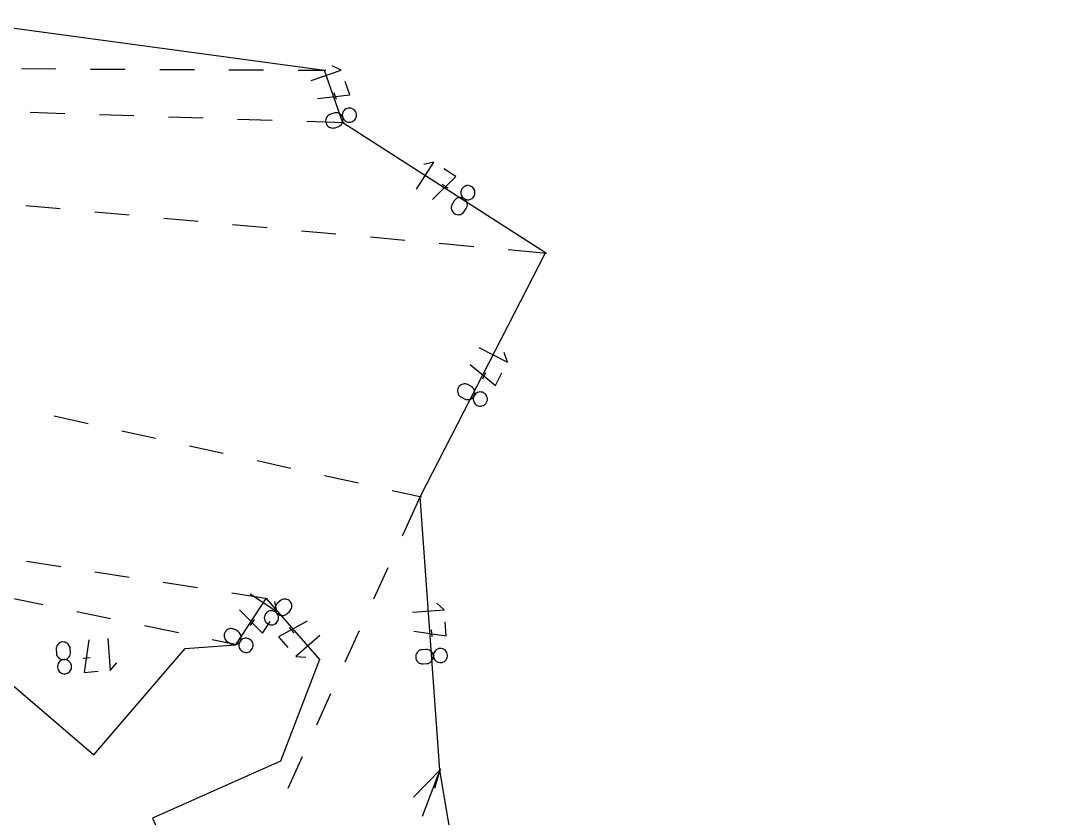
# Model space of a CAD drawing. Extents: x -2 to 214, y 3 to 282.
# Drawn here: x 58.3 to 75.07, y 115.07 to 127.85 of the extents above; entities that cross this region are included whole.
import ezdxf

# ---------------------------------------------------------------- set-up
doc = ezdxf.new("R2010")
doc.units = 0
doc.layers.add('Layer_1', color=7, linetype='CONTINUOUS')

msp = doc.modelspace()

# ---------------------------------------------------------------- linework, layer by layer
at = {"layer": 'Layer_1', "color": 5}
for points in [[(76.76636, 109.182261), (74.951431, 107.860766), (73.333243, 108.115345), (75.113155, 112.473431), (73.069944, 109.620722), (71.318815, 109.799897), (69.901145, 111.540743), (68.1603, 110.123077), (66.409171, 110.302253), (66.44145, 109.148768), (64.863574, 108.928244), (66.071009, 109.53941), (65.805134, 111.121661), (67.107625, 112.950277), (65.279005, 114.252764), (65.013134, 115.835012), (64.69816, 120.219574), (66.707028, 124.129561), (63.456555, 126.216478), (63.162543, 127.053715), (57.281356, 127.850206)], [(57.762926, 117.543493), (59.467277, 116.08215), (60.928617, 117.786497), (61.742112, 117.848939), (62.23, 118.590135), (63.086156, 117.612803), (62.458991, 115.982116), (60.407444, 115.070281), (61.319279, 113.01873)]]:
    msp.add_lwpolyline(points, dxfattribs=at)
at = {"layer": 'Layer_1', "color": 1}
for points in [[(58.857853, 127.076836), (58.303107, 127.079659)], [(59.967347, 127.070878), (59.4126, 127.0737)], [(61.07684, 127.064919), (60.522093, 127.067742)], [(62.186333, 127.058961), (61.631586, 127.061783)], [(63.184715, 127.053599), (62.741079, 127.056068)], [(62.94798, 126.892358), (63.430859, 127.061924), (63.285775, 127.13157)], [(63.049266, 126.603927), (63.569843, 126.66615), (63.494436, 126.880879)], [(63.354807, 126.590638), (63.317109, 126.697985)], [(58.999229, 126.362387), (58.444765, 126.380555)], [(60.10814, 126.32609), (59.553683, 126.344223)], [(63.257624, 126.353074), (63.257624, 126.353074), (63.238962, 126.344572), (63.222593, 126.333213), (63.208693, 126.319419), (63.197475, 126.303579), (63.189114, 126.286117), (63.183823, 126.267455), (63.181706, 126.247981), (63.183117, 126.22812), (63.188162, 126.208259), (63.188162, 126.208259), (63.196628, 126.189632), (63.207953, 126.173263), (63.221711, 126.159328), (63.237515, 126.148075), (63.254943, 126.139679), (63.273605, 126.134316), (63.293078, 126.1322), (63.312975, 126.133611), (63.332871, 126.138656), (63.386292, 126.157423), (63.386292, 126.157423), (63.404954, 126.165925), (63.421358, 126.177285), (63.435293, 126.191114), (63.446547, 126.206953), (63.454943, 126.224416), (63.46027, 126.243113), (63.462387, 126.262622), (63.460975, 126.282518), (63.455931, 126.30238), (63.455931, 126.30238), (63.447429, 126.321042), (63.436069, 126.337411), (63.422276, 126.35131), (63.406401, 126.362564), (63.388903, 126.37096), (63.370206, 126.376287), (63.350697, 126.378403), (63.3308, 126.376992), (63.310904, 126.371948), (63.25749, 126.35318)], [(63.601078, 126.232787), (63.601078, 126.232787), (63.619669, 126.241254), (63.636003, 126.252578), (63.649902, 126.266372), (63.66112, 126.282211), (63.669516, 126.299674), (63.674843, 126.318371), (63.67696, 126.33788), (63.675549, 126.357776), (63.670504, 126.377638), (63.670504, 126.377638), (63.662002, 126.3963), (63.650643, 126.412669), (63.636849, 126.426603), (63.62101, 126.437857), (63.603547, 126.446253), (63.584885, 126.45158), (63.565412, 126.453697), (63.54555, 126.452286), (63.525724, 126.447276), (63.525724, 126.447276), (63.507027, 126.438774), (63.490623, 126.427415), (63.476688, 126.413586), (63.465435, 126.397746), (63.457038, 126.380284), (63.451711, 126.361586), (63.449595, 126.342113), (63.451006, 126.322252), (63.456015, 126.30239), (63.456015, 126.30239), (63.464517, 126.283764), (63.475877, 126.267395), (63.489706, 126.253495), (63.505545, 126.242242), (63.523043, 126.233846), (63.54174, 126.228519), (63.561249, 126.226402), (63.581181, 126.227813), (63.601078, 126.232858)], [(61.217055, 126.289789), (60.662594, 126.307957)], [(62.325969, 126.253492), (61.771512, 126.271625)], [(63.478717, 126.215752), (62.88043, 126.235331)], [(64.638466, 125.153548), (64.914967, 125.584212), (64.757737, 125.549922)], [(64.895709, 124.988388), (65.267956, 125.357584), (65.07644, 125.480542)], [(65.144819, 125.165804), (65.049079, 125.227272)], [(65.559082, 125.035064), (65.559082, 125.035064), (65.568537, 125.053162), (65.574464, 125.072141), (65.576933, 125.091544), (65.575875, 125.110947), (65.571747, 125.129891), (65.564445, 125.147918), (65.554108, 125.164569), (65.540809, 125.179386), (65.524616, 125.191945), (65.524616, 125.191945), (65.506448, 125.201434), (65.487433, 125.207361), (65.467995, 125.20983), (65.448592, 125.209125), (65.429648, 125.204997), (65.411657, 125.19773), (65.395041, 125.187394), (65.380224, 125.174129), (65.3677, 125.158007), (65.3677, 125.158007), (65.358211, 125.139804), (65.352249, 125.120754), (65.349779, 125.101281), (65.350485, 125.081843), (65.354612, 125.062899), (65.361915, 125.044872), (65.372251, 125.02822), (65.385551, 125.013404), (65.401708, 125.000845), (65.401708, 125.000845), (65.419876, 124.991355), (65.438891, 124.985429), (65.458329, 124.982959), (65.477732, 124.983665), (65.496676, 124.987792), (65.514703, 124.995095), (65.531354, 125.005466), (65.546206, 125.018801), (65.5588, 125.035029)], [(65.21427, 124.918711), (65.21427, 124.918711), (65.204781, 124.900508), (65.198854, 124.881493), (65.196385, 124.862055), (65.197443, 124.842652), (65.201606, 124.823743), (65.208908, 124.805752), (65.21928, 124.789136), (65.232615, 124.774319), (65.248807, 124.76176), (65.248807, 124.76176), (65.266975, 124.752271), (65.28599, 124.746309), (65.305393, 124.743839), (65.324796, 124.744545), (65.343705, 124.748637), (65.361696, 124.755904), (65.378347, 124.766241), (65.393164, 124.77954), (65.405758, 124.795768), (65.436344, 124.843407), (65.436344, 124.843407), (65.445834, 124.861611), (65.451796, 124.880661), (65.454265, 124.900134), (65.45356, 124.919537), (65.449432, 124.938481), (65.442165, 124.956508), (65.431828, 124.973159), (65.418529, 124.987976), (65.402336, 125.000534), (65.402336, 125.000534), (65.384168, 125.010024), (65.365153, 125.015951), (65.345715, 125.01842), (65.326313, 125.017715), (65.307368, 125.013587), (65.289341, 125.006285), (65.27269, 124.995913), (65.257838, 124.982578), (65.245244, 124.966386), (65.214658, 124.918746)], [(58.375585, 124.890634), (58.928038, 124.840169)], [(59.480492, 124.7897), (60.032946, 124.739232)], [(60.585399, 124.688767), (61.137853, 124.638302)], [(61.69031, 124.587834), (62.242763, 124.537369)], [(62.795217, 124.486904), (63.34767, 124.436436)], [(63.900124, 124.385971), (64.452577, 124.335503)], [(65.005034, 124.285038), (65.557488, 124.234573)], [(66.109941, 124.184108), (66.729112, 124.127544)], [(65.640638, 122.613961), (66.095859, 122.38008), (66.046621, 122.533288)], [(65.500941, 122.342054), (65.904163, 122.006968), (66.008165, 122.209403)], [(65.701446, 122.111119), (65.753438, 122.212324)], [(65.46216, 122.018275), (65.46216, 122.018275), (65.443146, 122.026), (65.423637, 122.030057), (65.404058, 122.030763), (65.384831, 122.027941), (65.366416, 122.022014), (65.349236, 122.013018), (65.333679, 122.001094), (65.320238, 121.986419), (65.309302, 121.969097), (65.309302, 121.969097), (65.301611, 121.950118), (65.297519, 121.930609), (65.296813, 121.91103), (65.299636, 121.891804), (65.305527, 121.873354), (65.314487, 121.856138), (65.326376, 121.84058), (65.341052, 121.827104), (65.358373, 121.816133), (65.408729, 121.790274), (65.408729, 121.790274), (65.427743, 121.782549), (65.447287, 121.778456), (65.466902, 121.777751), (65.486163, 121.780573), (65.504614, 121.7865), (65.521864, 121.795495), (65.537457, 121.807384), (65.550933, 121.82206), (65.561905, 121.839381), (65.561905, 121.839381), (65.569595, 121.85836), (65.573652, 121.877869), (65.574358, 121.897448), (65.571535, 121.91671), (65.565609, 121.93516), (65.556613, 121.952411), (65.544689, 121.968004), (65.529978, 121.981515), (65.512657, 121.992487), (65.462298, 122.018345)], [(65.611075, 121.686219), (65.611075, 121.686219), (65.630019, 121.678564), (65.649492, 121.674507), (65.669071, 121.673801), (65.688298, 121.676623), (65.706748, 121.68255), (65.723964, 121.691546), (65.739556, 121.703435), (65.753033, 121.71811), (65.764004, 121.735432), (65.764004, 121.735432), (65.771695, 121.754411), (65.775787, 121.77392), (65.776492, 121.793499), (65.77367, 121.812725), (65.767743, 121.831175), (65.758783, 121.848391), (65.746894, 121.863948), (65.732254, 121.877425), (65.715003, 121.888361), (65.715003, 121.888361), (65.695988, 121.896087), (65.676445, 121.900179), (65.65683, 121.900884), (65.637568, 121.898062), (65.619118, 121.892135), (65.601867, 121.883175), (65.586275, 121.871286), (65.572798, 121.856611), (65.561827, 121.839289), (65.561827, 121.839289), (65.554136, 121.82031), (65.55008, 121.800801), (65.549374, 121.781222), (65.552196, 121.76196), (65.558123, 121.74351), (65.567119, 121.726259), (65.579043, 121.710667), (65.593753, 121.697155), (65.61111, 121.686184)], [(59.372821, 121.391978), (58.831042, 121.511252)], [(60.456378, 121.153426), (59.914599, 121.2727)], [(61.539942, 120.914867), (60.998156, 121.034148)], [(62.623499, 120.676319), (62.08172, 120.795593)], [(63.707059, 120.437767), (63.165281, 120.557041)], [(64.719821, 120.214804), (64.248841, 120.318489)], [(64.413874, 119.592871), (64.707315, 120.239781)], [(58.933821, 119.096777), (58.385505, 119.181056)], [(60.030448, 118.928216), (59.482132, 119.012499)], [(63.955542, 118.582459), (64.184703, 119.087665)], [(61.127079, 118.759659), (60.578767, 118.843941)], [(58.647069, 118.488423), (58.103787, 118.600673)], [(62.251935, 118.586763), (61.675394, 118.675381)], [(61.971636, 118.66304), (62.399121, 118.381647), (62.366595, 118.539261)], [(62.601203, 118.382529), (62.601203, 118.382529), (62.615385, 118.397381), (62.626356, 118.414032), (62.634117, 118.432024), (62.638633, 118.450898), (62.640044, 118.47023), (62.637927, 118.489527), (62.632565, 118.508365), (62.623851, 118.526286), (62.611786, 118.542831), (62.611786, 118.542831), (62.59697, 118.556978), (62.580354, 118.567949), (62.562397, 118.575746), (62.543524, 118.580296), (62.524227, 118.581708), (62.50493, 118.579591), (62.486092, 118.574264), (62.468135, 118.565586), (62.451555, 118.553485), (62.408964, 118.516176), (62.408964, 118.516176), (62.394782, 118.501324), (62.383776, 118.484672), (62.375979, 118.466681), (62.371428, 118.447772), (62.370017, 118.42844), (62.372134, 118.409107), (62.377461, 118.390234), (62.386139, 118.372313), (62.398204, 118.355767), (62.398204, 118.355767), (62.413021, 118.341621), (62.429672, 118.33065), (62.447664, 118.322889), (62.466572, 118.318338), (62.48594, 118.316927), (62.505272, 118.319043), (62.524146, 118.324406), (62.542102, 118.333119), (62.558683, 118.345219), (62.601267, 118.382522)], [(64.57442, 118.370549), (65.084893, 118.407217), (64.963227, 118.512545)], [(59.733624, 118.263925), (59.19035, 118.376172)], [(61.803555, 118.407696), (62.168482, 118.031268), (62.293616, 118.22137)], [(62.237655, 118.366231), (62.237655, 118.366231), (62.223544, 118.351449), (62.212608, 118.334834), (62.204847, 118.316842), (62.200331, 118.297968), (62.19892, 118.278636), (62.201037, 118.259304), (62.206364, 118.24043), (62.215042, 118.222474), (62.227107, 118.205929), (62.227107, 118.205929), (62.241924, 118.191782), (62.258575, 118.180811), (62.276566, 118.17305), (62.295475, 118.168499), (62.314807, 118.167088), (62.33414, 118.169204), (62.352978, 118.174531), (62.370899, 118.18321), (62.387409, 118.195239), (62.387409, 118.195239), (62.401591, 118.210091), (62.412597, 118.226743), (62.420394, 118.244769), (62.424945, 118.263678), (62.426356, 118.283011), (62.424239, 118.302343), (62.418912, 118.321216), (62.410234, 118.339138), (62.398169, 118.355683), (62.398169, 118.355683), (62.383352, 118.369829), (62.366701, 118.380801), (62.348709, 118.388562), (62.329801, 118.393077), (62.310433, 118.394488), (62.291101, 118.392372), (62.272227, 118.387009), (62.254271, 118.378296), (62.23769, 118.366196)], [(60.820187, 118.039425), (60.276905, 118.151675)], [(61.730248, 118.089949), (61.730248, 118.089949), (61.712185, 118.099651), (61.693206, 118.105789), (61.673803, 118.108611), (61.6544, 118.107906), (61.635456, 118.10399), (61.617394, 118.096899), (61.600672, 118.086739), (61.585715, 118.073581), (61.572979, 118.057529), (61.572979, 118.057529), (61.563278, 118.039502), (61.557104, 118.020558), (61.554282, 118.001155), (61.554988, 117.981752), (61.558868, 117.962773), (61.565924, 117.944711), (61.576084, 117.927954), (61.589242, 117.912961), (61.605294, 117.90019), (61.652584, 117.869075), (61.652584, 117.869075), (61.670681, 117.859374), (61.689661, 117.8532), (61.709099, 117.850378), (61.728537, 117.851084), (61.747516, 117.854999), (61.765614, 117.86209), (61.782371, 117.87225), (61.797364, 117.885409), (61.810099, 117.90146), (61.810099, 117.90146), (61.8198, 117.919522), (61.825939, 117.938467), (61.828761, 117.957869), (61.828055, 117.977307), (61.824139, 117.996287), (61.817049, 118.014384), (61.806889, 118.031177), (61.79373, 118.04617), (61.777679, 118.05894), (61.730385, 118.090055)], [(61.97812, 118.156579), (62.040674, 118.251617)], [(62.888004, 118.227346), (62.428067, 117.975692), (62.578029, 117.804503)], [(62.599499, 118.125866), (62.674464, 118.040282)], [(64.596324, 118.065636), (65.114949, 117.988819), (65.098651, 118.215821)], [(59.68765, 117.947882), (59.726816, 117.4376), (59.831552, 117.559781)], [(61.763843, 117.844448), (61.363468, 117.927174)], [(61.842664, 117.743836), (61.842664, 117.743836), (61.860655, 117.73417), (61.879564, 117.728031), (61.898967, 117.725209), (61.91837, 117.725915), (61.937349, 117.72983), (61.955447, 117.736921), (61.972204, 117.747081), (61.987197, 117.76024), (61.999967, 117.776291), (61.999967, 117.776291), (62.009669, 117.794353), (62.015807, 117.813298), (62.018629, 117.8327), (62.017924, 117.852103), (62.014008, 117.871083), (62.006952, 117.88918), (61.996828, 117.905937), (61.983704, 117.920895), (61.967724, 117.93363), (61.967724, 117.93363), (61.949626, 117.943331), (61.930647, 117.949505), (61.911209, 117.952327), (61.89177, 117.951622), (61.872756, 117.947706), (61.854658, 117.94065), (61.837901, 117.93049), (61.822908, 117.917367), (61.810173, 117.901351), (61.810173, 117.901351), (61.800507, 117.883324), (61.794369, 117.86438), (61.791546, 117.844977), (61.792252, 117.825539), (61.796168, 117.80656), (61.803259, 117.788462), (61.813419, 117.77167), (61.826577, 117.756677), (61.842664, 117.743906)], [(63.089437, 117.997395), (62.704472, 117.660164), (62.865049, 117.64958)], [(63.497209, 117.57204), (63.726377, 118.077246)], [(64.887626, 117.972492), (64.879477, 118.085977)], [(59.086718, 117.78795), (59.086718, 117.78795), (59.08319, 117.808165), (59.076452, 117.826932), (59.066715, 117.843936), (59.054298, 117.858859), (59.039587, 117.871453), (59.0229, 117.881401), (59.004627, 117.888386), (58.985047, 117.892161), (58.964586, 117.892419), (58.964586, 117.892419), (58.944372, 117.888891), (58.925604, 117.882188), (58.9086, 117.872487), (58.893643, 117.860104), (58.881013, 117.845429), (58.87103, 117.828777), (58.863974, 117.810504), (58.860164, 117.790924), (58.859896, 117.770393), (58.864235, 117.713948), (58.864235, 117.713948), (58.867763, 117.693699), (58.874501, 117.674896), (58.884238, 117.657857), (58.896655, 117.642864), (58.911366, 117.630234), (58.928053, 117.620251), (58.946326, 117.613195), (58.965906, 117.609385), (58.986402, 117.609117), (58.986402, 117.609117), (59.006616, 117.612645), (59.025384, 117.619383), (59.042388, 117.629119), (59.057346, 117.641537), (59.069975, 117.656283), (59.079959, 117.67297), (59.086979, 117.691279), (59.090789, 117.710858), (59.091057, 117.73139), (59.086718, 117.787838)], [(59.382843, 117.92449), (59.308576, 117.405494), (59.53549, 117.422921)], [(64.731409, 117.768841), (64.731409, 117.768841), (64.71116, 117.765666), (64.692392, 117.758998), (64.675353, 117.749332), (64.66036, 117.736985), (64.647695, 117.722344), (64.637676, 117.705729), (64.630585, 117.68749), (64.626705, 117.667946), (64.626352, 117.64745), (64.626352, 117.64745), (64.629527, 117.627236), (64.636159, 117.608468), (64.64579, 117.591429), (64.658067, 117.5764), (64.672672, 117.5637), (64.689288, 117.553646), (64.707526, 117.54652), (64.72707, 117.542604), (64.747567, 117.542251), (64.804036, 117.546308), (64.804036, 117.546308), (64.824285, 117.549483), (64.843088, 117.556151), (64.860163, 117.565817), (64.875191, 117.578164), (64.887891, 117.592804), (64.897945, 117.60942), (64.905071, 117.627694), (64.908952, 117.647238), (64.909305, 117.667734), (64.909305, 117.667734), (64.90613, 117.687949), (64.899462, 117.706716), (64.889796, 117.723756), (64.877449, 117.738784), (64.862773, 117.751484), (64.846122, 117.761538), (64.827848, 117.768664), (64.808269, 117.77258), (64.787737, 117.772933), (64.731265, 117.768876)], [(65.031168, 117.56249), (65.031168, 117.56249), (65.051347, 117.565665), (65.07008, 117.572297), (65.087119, 117.581964), (65.102112, 117.594275), (65.114776, 117.608916), (65.124831, 117.625532), (65.131957, 117.643805), (65.135837, 117.663349), (65.13619, 117.683846), (65.13619, 117.683846), (65.133015, 117.70406), (65.126348, 117.722828), (65.116681, 117.739867), (65.10437, 117.754895), (65.089729, 117.767595), (65.073113, 117.777649), (65.054875, 117.784775), (65.035366, 117.788691), (65.01494, 117.789044), (65.01494, 117.789044), (64.994691, 117.785869), (64.975888, 117.779202), (64.958813, 117.769535), (64.943785, 117.757224), (64.931085, 117.742583), (64.921031, 117.725932), (64.913905, 117.707658), (64.909989, 117.688114), (64.909636, 117.667653), (64.909636, 117.667653), (64.912811, 117.647439), (64.919479, 117.628671), (64.929145, 117.611632), (64.941492, 117.596604), (64.956168, 117.583904), (64.972819, 117.57385), (64.991093, 117.566724), (65.010672, 117.562843), (65.031203, 117.56249)], [(58.881835, 117.487186), (58.881835, 117.487186), (58.885363, 117.467043), (58.892101, 117.44831), (58.901838, 117.431342), (58.914255, 117.416384), (58.928966, 117.40379), (58.945653, 117.393806), (58.963962, 117.386786), (58.983541, 117.382976), (59.004037, 117.382715), (59.004037, 117.382715), (59.024252, 117.386242), (59.043019, 117.39298), (59.060023, 117.402717), (59.074981, 117.4151), (59.08761, 117.42981), (59.097594, 117.446462), (59.10465, 117.464735), (59.10846, 117.484244), (59.108728, 117.50467), (59.108728, 117.50467), (59.1052, 117.524919), (59.098462, 117.543722), (59.088725, 117.560762), (59.076307, 117.575719), (59.061597, 117.588349), (59.04491, 117.598332), (59.026601, 117.605388), (59.007057, 117.609198), (58.986596, 117.60947), (58.986596, 117.60947), (58.966382, 117.605942), (58.947614, 117.599204), (58.93061, 117.589467), (58.915652, 117.577049), (58.903023, 117.562303), (58.893039, 117.545617), (58.886019, 117.527308), (58.882209, 117.507693), (58.881945, 117.487162)], [(59.291128, 117.632732), (59.404574, 117.641445)], [(63.03888, 116.561621), (63.268045, 117.06683)], [(62.580548, 115.551205), (62.809712, 116.056411)], [(65.028579, 115.850925), (64.592298, 115.40192)], [(65.021033, 115.855744), (64.729698, 115.092478)], [(65.019212, 115.856348), (64.929247, 115.541536)]]:
    msp.add_lwpolyline(points, dxfattribs=at)

doc.saveas('drawing.dxf')
